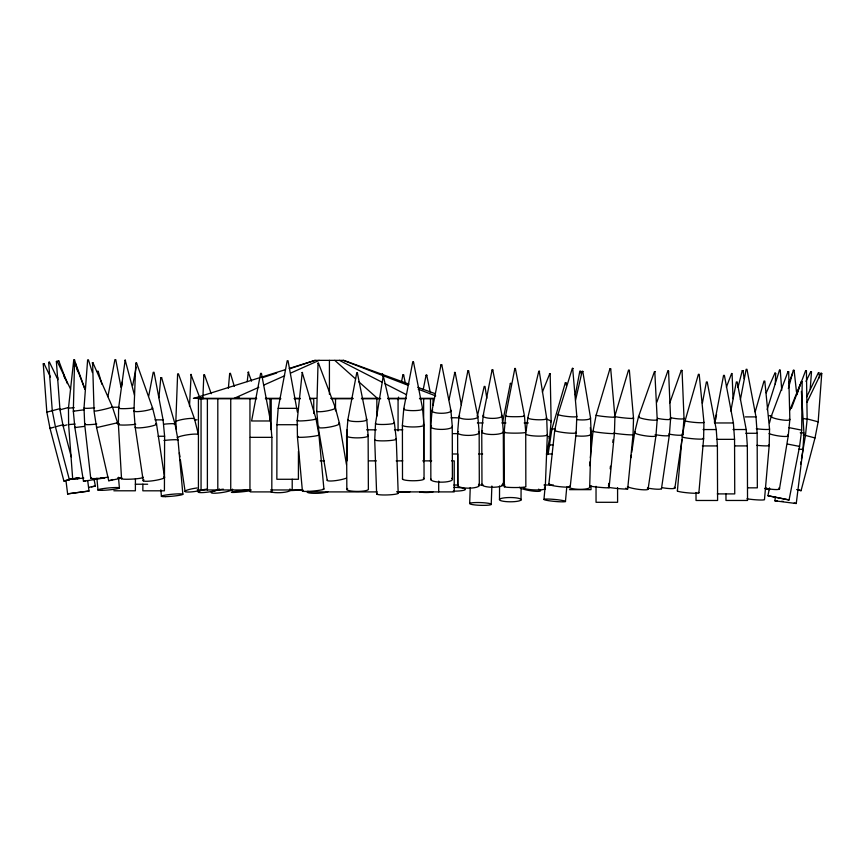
<?xml version="1.0" encoding="UTF-8"?>
<svg xmlns="http://www.w3.org/2000/svg" width="865" height="865" viewBox="0 0 865 865"><rect width="100%" height="100%" fill="white"/><g stroke="black" fill="none" stroke-linecap="round" stroke-linejoin="round"><path stroke-width="1.3" d="M270.453 420.974L251.596 420.974L260.625 373.388L261.446 373.388L270.475 420.974L271.891 437.344L271.815 491.904L250.266 491.904M297.398 412.118L288.034 360.748L287.212 360.748L278.184 408.334L276.93 424.715L276.854 479.275L298.403 479.275L298.447 451.325M135.427 478.821L135.383 490.79L113.823 490.79M142.876 484.151L142.855 490.812L164.415 490.812L164.61 436.252L163.074 419.871L154.046 372.285L153.224 372.285L148.715 396.073M499.494 499.354L499.559 485.968M521.033 499.97A10.856 2.13 0.2 0 0 506.057 497.678A10.856 2.13 0.2 0 0 503.7 501.332A10.856 2.13 0.2 0 0 521.033 499.97L521.087 487.925M789.767 410.226L801.39 381.552L802.169 381.703L801.693 430.132L799.584 446.416L789.064 499.948L767.936 495.732L769.482 487.892M118.397 424.293L118.624 407.988L125.144 360.262M57.717 379.908L57.76 377.216M73.709 366.154L73.936 362.111M318.039 363.181L316.741 410.864A9.515 1.557 -9.7 0 0 327.316 410.864A9.515 1.557 -9.7 0 0 334.679 407.447M703.948 422.271A9.515 0.887 5.2 0 1 694.303 422.38A9.515 0.887 5.2 0 1 685.166 420.541L698.412 374.286L699.201 374.35L703.948 422.271L703.613 438.598L698.888 492.726M755.188 411.87L764.011 381.043L764.801 381.108L769.547 429.029L769.212 445.345L764.487 499.473A10.856 1.006 5.2 0 1 758.919 499.97A10.856 1.006 5.2 0 1 746.949 498.791M85.008 389.142L75.342 362.651L74.531 362.792L73.32 411.124L74.844 427.451L83.483 481.275L104.751 477.902L103.973 477.804M440.966 364.857L441.788 364.857L440.999 364.825L432.068 410.507L430.738 426.229M457.639 432.23L458.958 416.508L467.868 370.858L468.538 370.782L477.815 416.508L479.167 432.23L479.307 484.984M481.783 431.332L483.167 415.611L492.077 369.95L492.736 369.885L502.024 415.611L503.311 431.332L503.517 484.086M627.676 488.974L633.039 434.598L633.526 418.238L629.342 370.134L628.531 370.058L615.145 415.049M469.673 503.408L470.246 487.568M491.212 504.5A10.856 1.373 2 0 0 476.237 502.543A10.856 1.373 2 0 0 473.89 504.814A10.856 1.373 2 0 0 491.212 504.5L491.871 486.022M175.833 421.612L177.628 373.918L178.439 373.799L194.474 418.811L198.42 434.565A10.856 1.589 -8.7 0 0 187.781 434.76A10.856 1.589 -8.7 0 0 177.13 437.755M189.489 406.301L191.143 374.394M202.843 398.949L203.826 375.064L204.551 374.988L211.233 393.737M133.967 410.853L135.783 363.17L136.594 363.062L135.87 363.203M545.231 488.79L547.318 434.965L546.702 418.368L539.241 371.226M775.278 384.125L775.71 373.366L774.91 373.172L766.239 392.851M572.673 368.36L576.814 416.314L576.166 432.587L570.251 486.487M401.609 381.465L402.874 374.945L403.609 374.891L405.523 384.071M383.227 376.016L375.529 423.407L374.718 440.004L376.653 494.11M575.549 400.192L582.113 371.42L582.772 371.377L590.514 417.817L591.184 433.733L589.681 486.898A10.856 2.444 1.8 0 1 580.188 489.341A10.856 2.444 1.8 0 1 568.132 486.844M92.404 372.534L88.425 359.808L87.635 359.883L84.035 407.75A9.515 1.06 -6.5 0 0 94.609 407.75M810.191 389.337L811.489 371.896L810.721 371.69L811.489 371.896M818.787 378.167C820.896 376.837 817.349 371.55 819.187 372.793M796.989 489.622L801.066 490.693L815.003 437.939L818.16 421.828L821.75 373.529L820.982 373.323L821.75 373.529M655.962 435.56L657.205 419.417L654.794 371.604M682.766 434.371L684.01 418.228L682.053 370.534L681.242 370.436L682.053 370.555M346.595 435.495L347.892 419.503L356.715 373.053L357.375 372.999L366.749 419.449L368.122 435.43L368.371 488.963A10.856 2.13 -0.2 0 1 356.131 491.396A10.856 2.13 -0.2 0 1 347.589 488.487M228.371 388.266L229.668 373.507L230.447 373.431L234.296 386.287M247.217 381.66L248.277 372.231L251.52 381.195M677.382 490.996L681.88 439.517M543.966 499.321L545.307 484.8M548.096 454.439L551.881 429.127L565.288 382.86L566.099 382.936L566.359 385.617M551.113 421.655L549.621 437.787L546.691 455.033M565.44 501.549A10.856 0.984 5.3 0 0 550.41 499.137A10.856 0.984 5.3 0 0 548.259 500.63A10.856 0.984 5.3 0 0 565.44 501.549L566.78 487.027M158.901 397.705L160.825 377.746L161.636 377.67L174.99 423.915L178.017 439.993L182.85 494.12M788.285 435.495L789.842 419.417L788.664 371.82L787.961 371.712L771.256 416.303L769.504 422.812M589.616 465.727L590.006 461.759M590.395 457.801L593.012 431.181L596.158 415.092L609.922 368.814L610.712 368.89L614.918 416.995L614.431 433.354L609.079 487.73M608.506 486.011L608.765 483.362M610.203 468.819L610.463 466.17M612.798 442.383L613.069 439.734M79.375 478.464L72.692 478.983L68.616 424.574L68.465 408.15L73.741 360.013L74.563 359.948L77.742 371.626M548.821 484.389L554.725 430.489M801.39 391.391L803.931 432.954L802.98 449.335L796.254 503.538L774.899 500.813L775.397 496.856M526.136 431.008L527.866 417.644L538.776 371.258L539.565 371.323M630.942 457.736L631.331 455.066M631.72 452.395L634.672 432.37L638.554 416.627L654.437 371.604L655.248 371.723M648.058 489.374L655.908 435.982M661.466 488.779L669.305 435.387M674.862 488.184L682.712 434.792M92.231 362.965L92.933 362.792L112.461 407.069L117.564 422.769L96.588 427.613L94.08 411.383L92.609 362.857M120.559 478.345L108.741 480.778L96.588 427.613L97.334 427.267M779.462 489.049L788.231 435.96M800.558 464.364L801.001 461.748M801.444 459.12L805.466 435.506L807.153 419.179L806.418 370.75L805.639 370.62L806.418 370.75M685.112 420.768L682.107 436.879A10.856 1.006 5.2 0 0 695.406 438.944A10.856 1.006 5.2 0 0 702.942 438.285M107.898 396.646L114.926 359.635L115.748 359.635L121.014 387.39M121.435 386.806L122.441 381.519M132.691 385.531L136.205 367.03M505.074 486.368A10.856 0.854 0 0 0 513.561 487.536A10.856 0.854 0 0 0 525.844 486.584L525.725 432.176L524.46 415.881L515.399 368.533L514.837 368.512L505.603 415.881L504.176 432.403L504.284 486.811M575.312 394.927L579.831 371.128L580.653 371.128L581.15 373.777M702.391 403.112L706.402 381.962L707.224 381.962L716.252 429.548L717.399 445.929L717.593 500.478L696.033 500.478L696.011 492.499M730.828 411.026L736.342 381.941L737.164 381.941L746.192 429.527L747.338 445.907L747.533 500.467L725.984 500.467L725.962 493.818M740.386 399.716L746.149 369.312L746.971 369.312L755.999 416.898L757.145 433.279L757.34 487.838L747.89 487.838M412.724 362.143L413.524 362.111L412.702 362.111L403.76 408.788L402.42 424.856A10.856 1.86 -0.1 0 0 414.508 426.953A10.856 1.86 -0.1 0 0 423.245 424.391M398.062 399.727L398.57 397.121M449.043 399.727L454.806 372.437M502.435 423.212L510.339 383.433L511.15 383.444L510.361 383.476M423.212 389.585L426.077 375.237L426.737 375.161L430.208 392.191M554.768 430.164L558.076 414.194L572.316 368.36L573.127 368.468M477.35 416.281L484.205 386.417L484.995 386.46L486.833 398.289M714.36 422.077L716.588 414.692M737.975 387.477L742.278 370.642L743.067 370.696L744.095 378.643M788.35 388.504L793.302 370.328L794.124 370.393L796.47 391.791M89.008 491.039L67.621 493.872L89.008 491.039L87.689 480.486M774.899 500.813L777.116 500.813M767.093 409.653L779.473 370.177L780.262 370.274L781.744 390.223M796.838 394.818L800.168 384.579M656.805 402.279L667.834 371.009L668.569 371.096L670.602 418.822L669.359 434.965A10.856 1.622 8.5 0 1 655.259 434.63M669.77 402.928L681.242 370.415M726.373 387.185L731.628 373.431M788.848 383.13L792.61 373.064M542.355 392.126L549.826 373.572M791.399 408.388L805.639 370.62M806.018 381.379L810.721 371.69M806.71 396.83L818.431 372.599M806.937 402.409L820.982 373.323M468.657 370.912L467.954 370.934M492.888 369.982L492.077 369.982M403.685 374.978L402.874 374.978M317.779 363.343L318.158 363.3M582.934 371.474L582.134 371.474M357.505 373.096L356.737 373.096M190.927 374.426L200.41 399.403M204.529 375.021L203.74 375.118M454.601 372.566L455.163 372.491L454.428 372.545M398.192 493.028L396.257 438.912L394.375 422.769L383.325 376.124M236.751 398.322L239.183 397.197M549.437 373.615L549.707 373.68M234.177 398.322L258.808 387.315M263.728 385.12L284.661 375.767M290.813 373.02L319.142 360.359M98.156 371.388L97.367 371.442L98.188 371.366L101.897 384.211M125.252 360.337L134.497 395.219M788.739 371.864L787.929 371.745M302.426 491.158L297.452 437.03L297.182 420.682L302.231 372.48L315.985 418.736L318.925 434.814L323.899 488.941M668.613 371.161L667.866 371.042M92.923 362.803L92.404 362.932M94.728 411.08C96.404 411.308 110.104 408.15 111.844 407.134M108.752 480.68L109.487 480.432M199.934 398.322L202.496 397.478M262.614 377.659L276.681 373.02M289.472 368.804L315.055 360.359L343.783 360.359L409.037 384.147M73.925 410.929L73.341 411.221L83.97 409.805M75.536 427.224L74.877 427.559L84.197 426.402M83.483 481.275L85.549 480.735M743.046 370.717L742.257 370.663M193.944 398.322L285.428 369.647M289.288 368.436L315.055 360.359M68.8 479.491L72.119 478.907L63.902 481.026L49.986 428.272L46.84 412.151L43.25 363.862L44.039 363.646L50.473 376.978M47.434 411.989L46.84 412.151L52.549 410.659M50.667 428.078L49.986 428.272L54.117 427.191M63.902 481.026L71.946 478.842M71.481 479.026L69.341 479.578L55.414 426.823L52.268 410.713L48.678 362.413L49.467 362.208L57.652 379.173M71.265 456.807L63.113 425.926L59.977 409.805L56.376 361.505L57.166 361.3L70.616 389.174M59.977 409.805L67.816 407.685M55.447 426.823L63.491 424.639M69.341 479.578L73.287 478.507M49.446 362.208L48.7 362.413M57.144 361.311L56.409 361.505M79.072 478.118L77.039 478.669L79.18 478.118M67.059 424.845L63.113 425.926L63.859 425.731M60.107 408.594L52.268 410.713L52.927 410.551M43.282 363.851L44.039 363.646M110.882 480.032L112.839 479.513M63.632 374.902L64.907 378.729M125.533 360.305L124.798 360.327M117.91 478.28L119.759 477.858M94.101 479.513L95.377 486.043L88.738 487.373M91.409 486.844L95.377 486.043M58.788 360.943L58.009 361.073L58.82 360.932L67.34 383.606M74.52 478.486L77.212 478.021M74.758 478.486L77.461 478.021M72.325 478.907L68.897 479.491M75.342 362.651L74.531 362.792M100.545 478.183L102.546 477.934M610.712 368.901L610.009 368.836M116.872 422.758L117.575 422.682M74.563 359.948L73.903 360.002M68.465 408.15L74.174 407.707M68.638 424.574L75.125 424.055M72.692 478.983L83.819 478.096M566.024 382.957L565.288 382.871M302.015 372.577L302.555 372.48M801.066 490.693L797.13 489.622M383.119 376.124L383.66 376.037M193.392 398.322L256.581 398.322M265.447 398.322L280.314 398.322M294.143 398.322L300.112 398.322M309.854 398.322L316.385 398.322M330.679 398.322L352.985 398.322M361.581 398.322L380.059 398.322M387.628 398.322L406.399 398.322M419.806 398.322L434.544 398.322M256.591 398.765L198.42 398.765L198.42 489.958M265.479 398.765L280.898 398.765M294.392 398.765L300.285 398.765M309.627 398.765L313.746 398.765L313.746 413.513M331.511 398.765L352.92 398.765M361.375 398.765L380.708 398.765M387.888 398.765L406.02 398.765M419.471 398.765L433.008 398.765L433.008 405.469M111.801 407.22L119.078 407.22M278.184 408.334L297.063 408.334M745.241 416.898L755.999 416.898M154.986 419.871L163.074 419.871M477.372 422.942L483.124 422.942M501.905 422.942L505.928 422.942M524.168 422.942L528.353 422.942M733.412 422.963L714.533 422.963L723.562 375.378L724.383 375.378L733.412 422.963L734.558 439.344L734.742 493.904L717.29 493.904M117.078 423.601L118.894 423.601M276.93 424.715L297.701 424.715M703.104 429.548L716.252 429.548M733.044 429.527L746.171 429.527M366.555 429.829L376.275 429.829M394.451 429.829L402.841 429.829M745.803 433.279L757.145 433.279M590.146 435.095L590.936 435.095L590.957 449.735M158.1 436.252L164.61 436.252M250.342 437.344L271.891 437.344M717.096 439.344L734.558 439.344M702.38 445.929L717.399 445.929M735.055 445.907L747.338 445.907M452.46 453.984L457.79 453.984L457.79 485.016M478.691 453.984L482.627 453.984M546.323 453.984L552.043 453.984M320.115 460.872L324.148 460.872M368.652 460.872L376.351 460.872M396.202 460.872L402.841 460.872M422.769 460.872L431.646 460.872M451.573 460.872L454.222 460.872L454.222 491.904L397.111 491.904M117.791 478.161L122.041 478.161M135.318 484.227L147.645 484.227M453.855 485.016L458.32 485.016M478.432 485.016L483.265 485.016M501.722 485.016L504.836 485.016M543.977 485.016L553.427 485.016M569.462 489.655L591.011 489.655L591.011 485.665M197.22 489.958L250.991 489.958M270.55 489.958L302.977 489.958M308.037 491.904L377.237 491.904M248.039 372.285L248.806 372.188M229.658 373.529L230.425 373.431M160.858 377.767L161.614 377.659M794.124 370.393L793.378 370.339M515.367 368.522L514.599 368.555M800.222 432.792L803.899 433.041L803.315 432.792M798.752 449.151L802.947 449.432L802.277 449.151M781.582 501.268L783.398 501.473M765.32 488.325L769.764 488.909M806.483 419.071L807.132 419.179L803.499 418.552M804.688 435.387L805.466 435.506L803.271 435.138M801.682 430.143L788.826 427.591M767.958 495.721L789.064 499.948M769.536 489.687L765.168 488.833M794.211 502.998L796.287 503.441M775.635 373.356L774.91 373.183M801.952 381.66L801.39 381.552M787.561 444.059L799.563 446.427L798.882 446.264M818.139 421.828L807.759 419.071M814.257 437.755L815.003 437.939L805.877 435.528M780.23 370.263L779.473 370.209M417.827 387.347L435.398 393.748M343.286 360.359L408.237 385.347M418.228 389.185L435.711 395.921M339.404 360.359L382.471 382.406M384.86 383.628L406.388 394.645M334.777 360.359L355.58 378.902M358.553 381.552L377.389 398.322M441.766 364.825L450.914 410.507L452.265 426.229L452.406 478.983M318.504 363.17L335.328 407.739L339.458 423.363L346.454 464.516M74.585 362.046L84.889 389.293M136.594 363.041L152.608 408.064L156.5 423.818L164.523 477.21M413.524 362.111L422.617 408.788L423.947 424.856L424.055 478.648M455.163 372.491L461.369 404.907M327.273 480.486L318.244 427.397L316.752 411.275M179.336 452.86L179.931 456.861M180.331 459.531L185.132 491.569M143.244 480.81L135.221 427.418L133.978 411.221M65.978 480.67L67.621 493.872M90.728 478.237L84.683 424.347L84.024 408.031M160.836 489.763L161.42 496.359M118.451 477.253L119.392 487.817M96.902 478.172L97.961 490.055M176.428 429.451L175.833 421.979A9.515 1.395 -8.7 0 1 185.164 418.984A9.515 1.395 -8.7 0 1 194.474 419.179M590.352 427.537L590.936 435.095M118.408 424.574L121.533 478.788M732.082 373.55L733.044 398.722M426.899 375.237L426.077 375.237M550.172 373.68L551.135 421.244M481.762 432.068L481.967 484.811M346.584 436.057L346.833 489.59M457.617 432.965L457.758 485.719M430.716 426.964L430.857 479.718M402.398 425.342L402.506 479.134M617.578 487.655L617.599 502.295L596.05 502.295L596.028 486.325M438.706 481.113L438.706 491.904M430.489 398.765L430.489 461.802M423.645 398.765L423.634 461.802M398.073 398.765L398.073 430.954M376.848 398.765L376.848 416.195M347.049 429.829L347.049 460.872M335.523 398.765L335.523 410.832M329.424 360.359L329.424 394.397M292.208 479.232L292.208 489.958M271.005 398.765L271.005 429.613M270.55 398.765L270.55 420.228M270.118 398.765L270.118 420.228M249.953 398.765L249.953 489.958M230.739 398.765L230.739 489.958M217.807 398.765L217.807 489.958M207.384 398.765L207.384 489.958M201.058 398.765L201.058 489.958M593.758 431.094A10.856 0.649 5.8 0 0 603.662 432.997A10.856 0.649 5.8 0 0 613.718 433.127A10.856 0.649 5.8 0 0 626.401 434.619A10.856 0.649 5.8 0 0 633.039 434.598M614.291 416.789A9.515 0.562 5.8 0 1 606.722 416.8A9.515 0.562 5.8 0 1 596.158 415.092M589.779 486.087A10.856 0.649 5.8 0 0 603.727 487.665A10.856 0.649 5.8 0 0 608.376 487.33A10.856 0.649 5.8 0 0 623.514 488.985A10.856 0.649 5.8 0 0 625.579 488.282M632.899 418.033A9.515 0.562 5.8 0 1 627.709 418.249A9.515 0.562 5.8 0 1 615.372 416.681M670.018 418.368A9.515 1.416 8.5 0 1 667.78 419.601A9.515 1.416 8.5 0 1 657.487 418.368M661.52 488.357A10.856 1.622 8.5 0 1 647.409 488.022M478.594 484.281A10.856 2.811 -0.1 0 1 469.868 488.141A10.856 2.811 -0.1 0 1 457.78 484.984M477.199 415.892A9.515 2.465 -0.1 0 1 468.311 419.298A9.515 2.465 -0.1 0 1 459.629 415.892M478.453 431.527A10.856 2.811 -0.1 0 1 468.3 435.409A10.856 2.811 -0.1 0 1 458.396 431.527M698.217 492.401A10.856 1.006 5.2 0 1 689.286 492.974A10.856 1.006 5.2 0 1 677.446 490.747M769.547 429.029A9.515 0.887 5.2 0 1 756.291 428.737M768.542 445.032A10.856 1.006 5.2 0 1 756.799 445.334M682.096 433.862A10.856 1.622 8.5 0 1 679.868 435.257A10.856 1.622 8.5 0 1 668.667 434.035M684.01 418.228A9.515 1.416 8.5 0 1 670.894 417.773M674.246 487.255A10.856 1.622 8.5 0 1 662.633 487.763M301.917 489.612A10.856 1.2 -6.6 0 1 290.143 490.52M410.151 491.677A10.856 2.811 -0.2 0 1 396.938 491.677M164.015 440.48A10.856 0.984 -5.3 0 1 178.028 440.253M164.339 424.153A9.515 0.865 -5.3 0 1 174.373 424.423M204.291 489.46A10.856 1.589 -8.7 0 1 185.856 491.861A10.856 1.589 -8.7 0 1 197.188 487.957M219.483 488.974A10.856 1.589 -8.7 0 1 208.67 491.99A10.856 1.589 -8.7 0 1 198.161 492.12A10.856 1.589 -8.7 0 1 206.53 489.136M194.625 420.228A9.515 1.395 -8.7 0 1 196.993 419.774M232.544 489.147A10.856 1.589 -8.7 0 1 222.359 492.488A10.856 1.589 -8.7 0 1 211.179 492.488A10.856 1.589 -8.7 0 1 223.311 489.147M289.84 488.995A10.856 2.433 -2.1 0 1 285.147 492.185A10.856 2.433 -2.1 0 1 271.134 492.012M250.807 489.925A10.856 0.627 -5.9 0 0 234.956 491.45A10.856 0.627 -5.9 0 0 234.718 492.401A10.856 0.627 -5.9 0 0 250.601 490.704A10.856 0.627 -5.9 0 0 250.482 491.201M327.857 491.817A10.856 1.752 -2.5 0 1 313.541 493.32A10.856 1.752 -2.5 0 1 308.026 491.244M523.833 415.697A9.515 0.746 0 0 1 514.945 416.725A9.515 0.746 0 0 1 506.263 415.697M525.725 432.176A10.856 0.854 0 0 1 513.442 433.138A10.856 0.854 0 0 1 504.955 431.97M789.269 418.92A9.515 1.589 9.6 0 1 780.317 419.644A9.515 1.589 9.6 0 1 771.937 416.011M787.626 434.922A10.856 1.817 9.6 0 1 782.793 436.403A10.856 1.817 9.6 0 1 769.007 433.614M778.857 488.001A10.856 1.817 9.6 0 1 776.608 489.568A10.856 1.817 9.6 0 1 765.428 488.206M657.205 419.417A9.515 1.416 8.5 0 1 646.447 419.417A9.515 1.416 8.5 0 1 639.235 416.368M655.281 435.041A10.856 1.622 8.5 0 1 645.074 435.787A10.856 1.622 8.5 0 1 635.451 432.078M647.442 488.444A10.856 1.622 8.5 0 1 641.354 489.666A10.856 1.622 8.5 0 1 627.439 486.703M575.474 432.197A10.856 1.233 6.4 0 1 565.288 432.76A10.856 1.233 6.4 0 1 555.535 429.948M576.814 416.314A9.515 1.081 6.4 0 1 567.289 416.465A9.515 1.081 6.4 0 1 558.076 414.194M569.559 486.098A10.856 1.233 6.4 0 1 559.374 486.649A10.856 1.233 6.4 0 1 549.632 483.849M501.397 414.984A9.515 2.465 -0.1 0 1 492.509 418.39A9.515 2.465 -0.1 0 1 483.827 414.984M503.311 431.332A10.856 2.811 -0.1 0 1 491.039 434.489A10.856 2.811 -0.1 0 1 482.54 430.629M502.803 483.373A10.856 2.811 -0.1 0 1 494.066 487.233A10.856 2.811 -0.1 0 1 481.989 484.086M544.463 487.86A10.856 1.762 2.3 0 1 535.932 489.947A10.856 1.762 2.3 0 1 523.703 487.503M547.307 434.5A10.856 1.762 2.3 0 1 538.03 436.122A10.856 1.762 2.3 0 1 525.812 434.133M546.053 417.957A9.515 1.535 2.3 0 1 538.581 419.785A9.515 1.535 2.3 0 1 527.866 417.644M590.514 417.817A9.515 2.141 1.8 0 1 577.323 419.644M590.481 433.095A10.856 2.444 1.8 0 1 587.984 435.679A10.856 2.444 1.8 0 1 576.122 435.819M421.99 408.377A9.515 1.633 -0.1 0 1 413.102 410.637A9.515 1.633 -0.1 0 1 404.42 408.377M423.342 478.172A10.856 1.86 -0.1 0 1 414.605 480.735A10.856 1.86 -0.1 0 1 402.528 478.648M451.692 478.28A10.856 2.811 -0.1 0 1 442.967 482.14A10.856 2.811 -0.1 0 1 430.878 478.983M452.265 426.229A10.856 2.811 -0.1 0 1 439.982 429.386A10.856 2.811 -0.1 0 1 431.494 425.526M450.297 409.891A9.515 2.465 -0.1 0 1 441.41 413.286A9.515 2.465 -0.1 0 1 432.727 409.891M315.39 418.574A9.515 0.854 -5.3 0 1 306.437 420.585A9.515 0.854 -5.3 0 1 297.895 420.174M318.925 434.814A10.856 0.984 -5.3 0 1 306.61 437.041A10.856 0.984 -5.3 0 1 298.263 436.457M323.207 488.757A10.856 0.984 -5.3 0 1 312.989 491.05A10.856 0.984 -5.3 0 1 303.237 490.585M397.468 492.704A10.856 1.373 -2 0 1 387.358 494.942A10.856 1.373 -2 0 1 377.421 493.385M395.532 438.587A10.856 1.373 -2 0 1 386.839 440.772A10.856 1.373 -2 0 1 374.74 439.647M393.737 422.488A9.515 1.2 -2 0 1 386.125 424.401A9.515 1.2 -2 0 1 375.529 423.407M366.122 418.984A9.515 1.871 -0.2 0 1 358.51 421.569A9.515 1.871 -0.2 0 1 347.892 419.503M367.409 434.9A10.856 2.13 -0.2 0 1 357.299 437.874A10.856 2.13 -0.2 0 1 347.341 434.954M346.411 478.14A10.856 1.784 -9.7 0 1 333.836 480.821A10.856 1.784 -9.7 0 1 327.251 480.021M338.712 423.039A10.856 1.784 -9.7 0 1 328.916 427.18A10.856 1.784 -9.7 0 1 318.936 426.358M715.874 419.266A9.515 1.395 8.7 0 1 715.896 418.184M453.184 433.646A10.856 1.86 0.1 0 1 457.877 433.711M450.979 417.882A9.515 1.633 0.1 0 1 458.255 417.882M454.017 487.417A10.856 1.86 0.1 0 1 465.435 489.352A10.856 1.86 0.1 0 1 453.26 491.115M768.704 415.719A9.515 1.06 6.5 0 1 770.834 415.827M766.931 488.53A10.856 1.211 6.5 0 1 765.049 488.303M552.594 429.624A9.515 0.854 5.3 0 1 555.406 428.878M549.762 445.778A10.856 0.984 5.3 0 1 552.973 444.913M547.545 436.101A10.856 1.784 9.7 0 1 548.875 438.112M538.517 489.19A10.856 1.784 9.7 0 1 534.029 491.201A10.856 1.784 9.7 0 1 519.368 487.309M547.577 419.601A9.515 1.557 9.7 0 1 550.464 421.947M432.911 491.958A10.856 2.811 0.1 0 1 419.687 491.958M133.826 407.966A9.515 0.962 -3.4 0 1 123.306 408.669A9.515 0.962 -3.4 0 1 118.624 407.988M135.751 424.272A10.856 1.092 -3.4 0 1 122.56 425.061A10.856 1.092 -3.4 0 1 119.132 423.969M142.282 476.983A10.856 1.092 -3.4 0 1 133.697 479.005A10.856 1.092 -3.4 0 1 121.533 478.496M151.97 407.804A9.515 1.395 -8.7 0 1 143.32 411.048A9.515 1.395 -8.7 0 1 134.594 410.41M155.765 423.515A10.856 1.589 -8.7 0 1 147.299 426.996A10.856 1.589 -8.7 0 1 135.21 426.996M163.788 476.907A10.856 1.589 -8.7 0 1 153.916 480.616A10.856 1.589 -8.7 0 1 143.947 479.88M96.772 424.023A10.856 1.211 -6.5 0 1 85.419 423.634M107.974 477.102A10.856 1.211 -6.5 0 1 94.847 478.583A10.856 1.211 -6.5 0 1 91.463 477.534M382.103 374.231L382.925 374.264L382.135 374.21M798.525 489.958L797.768 489.774L798.525 489.958M165.583 496.629A10.856 0.984 -5.3 0 0 182.861 494.38A10.856 0.984 -5.3 0 0 167.961 494.715A10.856 0.984 -5.3 0 0 165.583 496.629M102.135 490.325A10.856 0.984 -5.3 0 0 119.402 488.076A10.856 0.984 -5.3 0 0 104.503 488.411A10.856 0.984 -5.3 0 0 102.135 490.325"/></g></svg>
